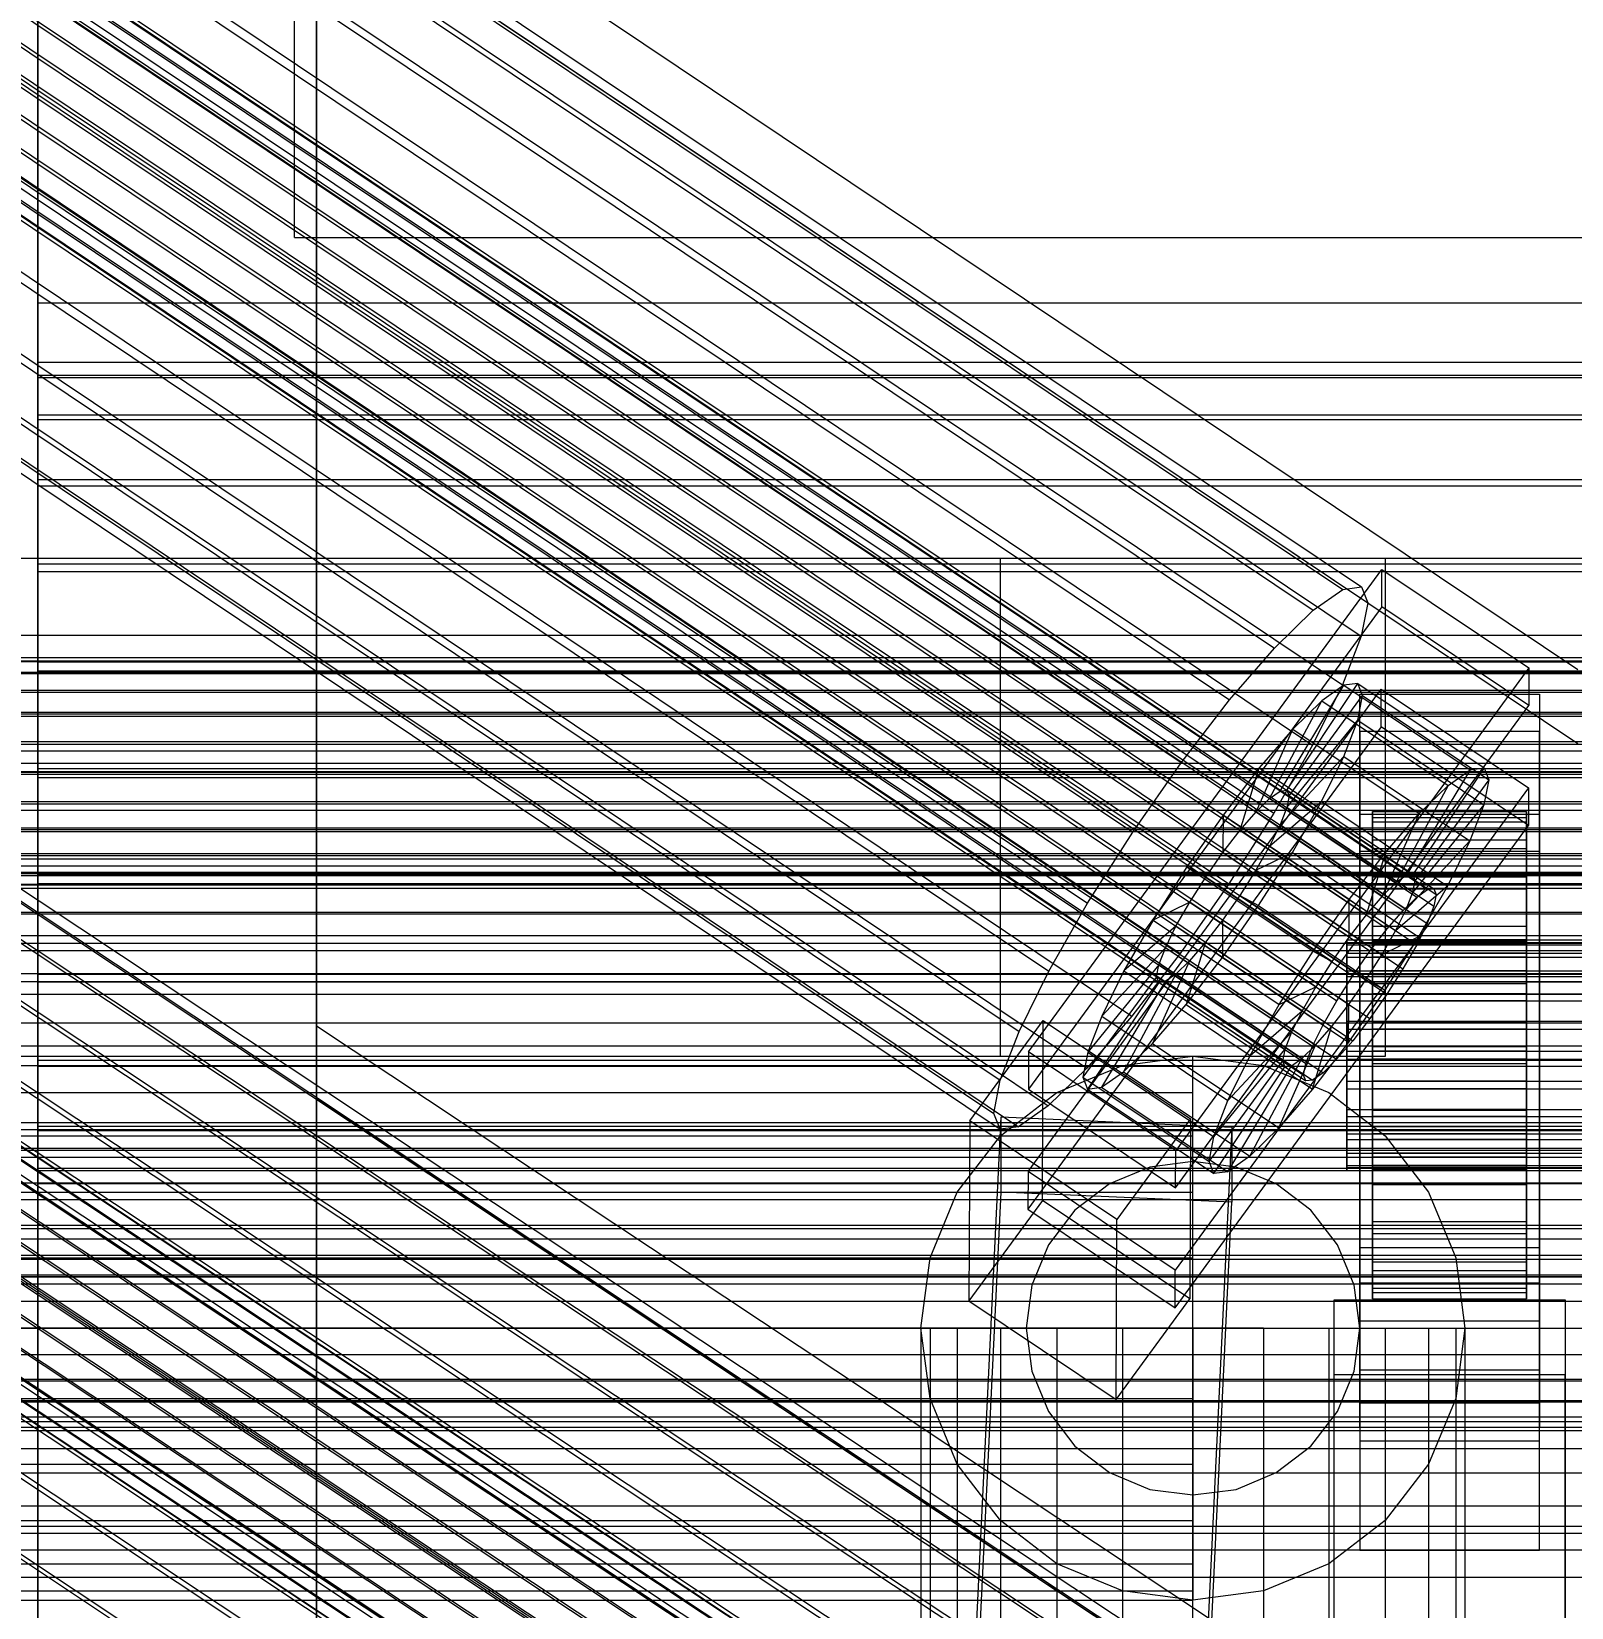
# Model space of a CAD drawing. Header units: millimetres. Extents: x -191664 to 191490, y -197311 to 10263.
# Drawn here: x -250.5 to -130.5, y -29471.8 to -29348.9 of the extents above; entities that cross this region are included whole.
import ezdxf

# ---------------------------------------------------------------- set-up
doc = ezdxf.new("R2010")
doc.units = ezdxf.units.MM
for name, color, linetype, lineweight in [('COTAS_USUARIO', 1, 'Continuous', 0), ('frontal_C01', 7, 'Continuous', 0), ('frontal_C02', 7, 'Continuous', 0), ('frontal_C03', 7, 'Continuous', 0), ('frontal_mezcladora', 7, 'Continuous', 0), ('frontal_secador', 7, 'Continuous', 0)]:
    doc.layers.add(name, color=color, linetype=linetype, lineweight=lineweight)
doc.dimstyles.new('PLANTA_100', dxfattribs={"dimtxt": 250, "dimasz": 150, "dimexe": 150, "dimexo": 80, "dimgap": 100, "dimtad": 1, "dimtih": 1, "dimtoh": 1, "dimdec": 1, "dimdsep": 46, "dimcen": 0.09, "dimclrd": 1, "dimclre": 1, "dimclrt": 1, "dimadec": 0, "dimazin": 0, "dimtfac": 1, "dimtdec": 4, "dimtofl": 0, "dimtmove": 0, "dimatfit": 3, "dimfxl": 1, "dimtolj": 1, "dimtzin": 0, "dimarcsym": 0})

# ---------------------------------------------------------------- blocks, each defined once
blk = doc.blocks.new('*D106')
at = {"layer": 'COTAS_USUARIO', "color": 1, "lineweight": -2, "transparency": 16777216}
for p, q in [((-1180, -29182.75), (-1180, -29032.75)), ((-60, -29332.75), (-1330, -29332.75)), ((-60, -29700), (-1330, -29700)), ((-1180, -29850), (-1180, -30000))]:
    blk.add_line(p, q, dxfattribs=at)
at = {"layer": 'COTAS_USUARIO', "color": 1, "transparency": 16777216}
for points in [[(-1205, -29182.75), (-1155, -29182.75), (-1180, -29332.75)], [(-1205, -29850), (-1155, -29850), (-1180, -29700)]]:
    blk.add_solid(points, dxfattribs=at)
at = {"layer": 'Defpoints', "color": 0, "transparency": 16777216}
for p in [(-1180, -29332.75), (20, -29332.75), (20, -29700)]:
    blk.add_point(p, dxfattribs=at)
blk = doc.blocks.new('*D109')
at = {"layer": 'COTAS_USUARIO', "color": 1, "lineweight": -2, "transparency": 16777216}
for p, q in [((-80, -28700), (-1350, -28700)), ((-1200, -31850), (-1200, -28850)), ((-80, -32000), (-1350, -32000))]:
    blk.add_line(p, q, dxfattribs=at)
at = {"layer": 'COTAS_USUARIO', "color": 1, "transparency": 16777216}
for points in [[(-1225, -28850), (-1175, -28850), (-1200, -28700)], [(-1225, -31850), (-1175, -31850), (-1200, -32000)]]:
    blk.add_solid(points, dxfattribs=at)
at = {"layer": 'Defpoints', "color": 0, "transparency": 16777216}
for p in [(-1200, -28700), (0, -28700), (0, -32000)]:
    blk.add_point(p, dxfattribs=at)
blk = doc.blocks.new('*D111')
at = {"layer": 'COTAS_USUARIO', "color": 1, "lineweight": -2, "transparency": 16777216}
for p, q in [((-80, -27700), (-1350, -27700)), ((-1200, -31850), (-1200, -27850)), ((-80, -32000), (-1350, -32000))]:
    blk.add_line(p, q, dxfattribs=at)
at = {"layer": 'COTAS_USUARIO', "color": 1, "transparency": 16777216}
for points in [[(-1225, -27850), (-1175, -27850), (-1200, -27700)], [(-1225, -31850), (-1175, -31850), (-1200, -32000)]]:
    blk.add_solid(points, dxfattribs=at)
at = {"layer": 'Defpoints', "color": 0, "transparency": 16777216}
for p in [(-1200, -27700), (0, -27700), (0, -32000)]:
    blk.add_point(p, dxfattribs=at)
blk = doc.blocks.new('*D121')
at = {"layer": 'COTAS_USUARIO', "color": 1, "lineweight": -2, "transparency": 16777216}
for p, q in [((-80, -29000), (-1350, -29000)), ((-1200, -31850), (-1200, -29150)), ((-80, -32000), (-1350, -32000))]:
    blk.add_line(p, q, dxfattribs=at)
at = {"layer": 'COTAS_USUARIO', "color": 1, "transparency": 16777216}
for points in [[(-1225, -29150), (-1175, -29150), (-1200, -29000)], [(-1225, -31850), (-1175, -31850), (-1200, -32000)]]:
    blk.add_solid(points, dxfattribs=at)
at = {"layer": 'Defpoints', "color": 0, "transparency": 16777216}
for p in [(-1200, -29000), (0, -29000), (0, -32000)]:
    blk.add_point(p, dxfattribs=at)

msp = doc.modelspace()

# ---------------------------------------------------------------- linework, layer by layer
at = {"layer": 'frontal_C01', "color": 251, "true_color": 0x586d65}
for p, q in [((-250, -28680.37), (-250, -31735.76)), ((-250, -31740.5), (-250, -28685.1))]:
    msp.add_line(p, q, dxfattribs=at)
at = {"layer": 'frontal_C01', "color": 139, "true_color": 0x345e4e}
for p, q in [((-228.3, -29114.26), (-228.3, -29426.45)), ((-228.3, -29432.13), (-228.3, -29119.95)), ((-130, -29491.69), (-228.3, -29426.45)), ((-228.3, -29426.45), (-228.3, -29738.63)), ((-228.3, -29426.45), (-228.3, -29432.13)), ((-228.3, -29744.32), (-228.3, -29432.13)), ((-228.3, -29432.13), (-130, -29497.38))]:
    msp.add_line(p, q, dxfattribs=at)
at = {"layer": 'frontal_C01', "color": 252, "true_color": 0x83939a}
for p, q in [((-332.63, -29362.76), (-148.32, -29485.09)), ((-331.18, -29362.76), (-146.87, -29485.09)), ((-334.94, -29364.21), (-150.63, -29486.54)), ((-330.69, -29364.19), (-146.38, -29486.52)), ((-337.95, -29367), (-153.64, -29489.33)), ((-331.2, -29366.97), (-146.89, -29489.3)), ((-341.46, -29370.94), (-157.15, -29493.27)), ((-332.66, -29370.9), (-148.35, -29493.23)), ((-160.92, -29498.09), (-345.23, -29375.76)), ((-334.98, -29375.71), (-150.67, -29498.04)), ((-349, -29381.14), (-164.69, -29503.47)), ((-338, -29381.09), (-153.69, -29503.42)), ((-352.52, -29386.71), (-168.21, -29509.04)), ((-341.52, -29386.65), (-157.21, -29508.98)), ((-355.54, -29392.08), (-171.23, -29514.41)), ((-345.29, -29392.03), (-160.98, -29514.36)), ((-349.06, -29396.85), (-164.75, -29519.18)), ((-357.86, -29396.89), (-173.55, -29519.23)), ((-352.57, -29400.79), (-168.26, -29523.12))]:
    msp.add_line(p, q, dxfattribs=at)
at = {"layer": 'frontal_C01', "color": 9, "true_color": 0xbac6cb}
for p, q in [((-356.35, -29367.13), (-142.55, -29509.04)), ((-355.53, -29366.62), (-141.73, -29508.53)), ((-355.02, -29366.62), (-141.22, -29508.52)), ((-354.84, -29367.13), (-141.04, -29509.03)), ((-357.42, -29368.12), (-143.62, -29510.03)), ((-355.02, -29368.11), (-141.22, -29510.01)), ((-358.66, -29369.52), (-144.86, -29511.42)), ((-355.54, -29369.5), (-141.74, -29511.41)), ((-146.2, -29513.13), (-360, -29371.23)), ((-356.36, -29371.21), (-142.56, -29513.11)), ((-361.33, -29373.13), (-147.53, -29515.04)), ((-357.43, -29373.11), (-143.64, -29515.02)), ((-362.58, -29375.1), (-148.78, -29517.01)), ((-358.68, -29375.08), (-144.88, -29516.99)), ((-363.65, -29377.01), (-149.85, -29518.91)), ((-360.02, -29376.99), (-146.22, -29518.89)), ((-364.47, -29378.71), (-150.67, -29520.62)), ((-361.35, -29378.7), (-147.55, -29520.6)), ((-364.99, -29380.11), (-151.19, -29522.01)), ((-362.6, -29380.1), (-148.8, -29522)), ((-365.17, -29381.09), (-151.37, -29523)), ((-364.99, -29381.6), (-151.2, -29523.5)), ((-364.48, -29381.6), (-150.68, -29523.5)), ((-363.66, -29381.08), (-149.86, -29522.99))]:
    msp.add_line(p, q, dxfattribs=at)
at = {"layer": 'frontal_C01', "color": 139, "true_color": 0x354b57}
for p, q in [((-450, -29413.43), (450, -29413.43)), ((450, -29426.23), (-450, -29426.23)), ((450, -29446.58), (-450, -29446.58)), ((-450, -29459.39), (450, -29459.39))]:
    msp.add_line(p, q, dxfattribs=at)
at = {"layer": 'frontal_C02', "color": 251, "true_color": 0x586d65}
for p, q in [((-250, -28976.99), (-250, -31767.54)), ((-250, -31772.31), (-250, -28981.77))]:
    msp.add_line(p, q, dxfattribs=at)
at = {"layer": 'frontal_C02', "color": 252, "true_color": 0x83939a}
for p, q in [((-332.63, -29268.94), (-148.32, -29392.42)), ((-331.18, -29268.74), (-146.87, -29392.23)), ((-330.69, -29269.99), (-146.38, -29393.47)), ((-334.94, -29270.56), (-150.63, -29394.05)), ((-331.2, -29272.59), (-146.89, -29396.07)), ((-337.95, -29273.5), (-153.64, -29396.99)), ((-332.66, -29276.36), (-148.35, -29399.85)), ((-341.46, -29277.56), (-157.15, -29401.04)), ((-334.98, -29281.06), (-150.67, -29404.55)), ((-160.92, -29405.94), (-345.23, -29282.46)), ((-338, -29286.36), (-153.69, -29409.85)), ((-349, -29287.86), (-164.69, -29411.34)), ((-341.52, -29291.9), (-157.21, -29415.38)), ((-352.52, -29293.4), (-168.21, -29416.88)), ((-345.29, -29297.3), (-160.98, -29420.79)), ((-355.54, -29298.7), (-171.23, -29422.18)), ((-349.06, -29302.2), (-164.75, -29425.68)), ((-357.86, -29303.4), (-173.55, -29426.88)), ((-359.33, -29307.17), (-175.02, -29430.66)), ((-352.57, -29306.25), (-168.26, -29429.74)), ((-355.58, -29309.19), (-171.28, -29432.68)), ((-359.83, -29309.77), (-175.52, -29433.26)), ((-357.89, -29310.82), (-173.58, -29434.3)), ((-359.34, -29311.02), (-175.03, -29434.5)), ((-150.63, -29394.05), (-148.32, -29392.42)), ((-148.32, -29392.42), (-146.87, -29392.23)), ((-146.87, -29392.23), (-146.38, -29393.47)), ((-153.64, -29396.99), (-150.63, -29394.05)), ((-146.38, -29393.47), (-146.89, -29396.07)), ((-146.89, -29396.07), (-148.35, -29399.85)), ((-157.15, -29401.04), (-153.64, -29396.99)), ((-148.35, -29399.85), (-150.67, -29404.55)), ((-160.92, -29405.94), (-157.15, -29401.04)), ((-150.67, -29404.55), (-153.69, -29409.85)), ((-164.69, -29411.34), (-160.92, -29405.94)), ((-153.69, -29409.85), (-157.21, -29415.38)), ((-168.21, -29416.88), (-164.69, -29411.34)), ((-157.21, -29415.38), (-160.98, -29420.79)), ((-171.23, -29422.18), (-168.21, -29416.88)), ((-160.98, -29420.79), (-164.75, -29425.68)), ((-173.55, -29426.88), (-171.23, -29422.18)), ((-164.75, -29425.68), (-168.26, -29429.74)), ((-175.02, -29430.66), (-173.55, -29426.88)), ((-168.26, -29429.74), (-171.28, -29432.68)), ((-175.52, -29433.26), (-175.02, -29430.66)), ((-175.03, -29434.5), (-175.52, -29433.26)), ((-171.28, -29432.68), (-173.58, -29434.3)), ((-173.58, -29434.3), (-175.03, -29434.5))]:
    msp.add_line(p, q, dxfattribs=at)
at = {"layer": 'frontal_C02', "color": 9, "true_color": 0xbac6cb}
for p, q in [((-355.53, -29272.58), (-141.73, -29415.82)), ((-355.02, -29272.51), (-141.22, -29415.75)), ((-356.35, -29273.16), (-142.55, -29416.4)), ((-355.02, -29273.87), (-141.22, -29417.11)), ((-354.84, -29272.95), (-141.04, -29416.19)), ((-357.42, -29274.2), (-143.62, -29417.44)), ((-355.54, -29275.21), (-141.74, -29418.45)), ((-358.66, -29275.64), (-144.86, -29418.88)), ((-146.2, -29420.61), (-360, -29277.37)), ((-356.36, -29276.88), (-142.56, -29420.12)), ((-357.43, -29278.75), (-143.64, -29422)), ((-361.33, -29279.28), (-147.53, -29422.53)), ((-362.58, -29281.25), (-148.78, -29424.49)), ((-358.68, -29280.72), (-144.88, -29423.96)), ((-363.65, -29283.12), (-149.85, -29426.37)), ((-360.02, -29282.63), (-146.22, -29425.87)), ((-364.47, -29284.79), (-150.67, -29428.03)), ((-361.35, -29284.37), (-147.55, -29427.61)), ((-364.99, -29286.13), (-151.19, -29429.37)), ((-362.6, -29285.8), (-148.8, -29429.04)), ((-365.17, -29287.05), (-151.37, -29430.29)), ((-364.99, -29287.49), (-151.2, -29430.73)), ((-364.48, -29287.42), (-150.68, -29430.66)), ((-363.66, -29286.84), (-149.86, -29430.09)), ((-143.62, -29417.44), (-142.55, -29416.4)), ((-142.55, -29416.4), (-141.73, -29415.82)), ((-141.73, -29415.82), (-141.22, -29415.75)), ((-141.22, -29415.75), (-141.04, -29416.19)), ((-141.04, -29416.19), (-141.22, -29417.11)), ((-144.86, -29418.88), (-143.62, -29417.44)), ((-141.22, -29417.11), (-141.74, -29418.45)), ((-146.2, -29420.61), (-144.86, -29418.88)), ((-141.74, -29418.45), (-142.56, -29420.12)), ((-148, -29420.12), (-148, -29419.73)), ((-148, -29419.73), (-148, -29419.95)), ((-148, -29419.73), (148, -29419.73)), ((-148, -29419.95), (-148, -29420.78)), ((-148, -29419.95), (148, -29419.95)), ((-148, -29421.09), (-148, -29420.12)), ((-148, -29420.12), (148, -29420.12)), ((-142.56, -29420.12), (-143.64, -29422)), ((-148, -29420.78), (-148, -29422.14)), ((-148, -29420.78), (148, -29420.78)), ((-148, -29422.58), (-148, -29421.09)), ((-148, -29421.09), (148, -29421.09)), ((-147.53, -29422.53), (-146.2, -29420.61)), ((-148.78, -29424.49), (-147.53, -29422.53)), ((-148, -29422.14), (-148, -29423.95)), ((-148, -29422.14), (148, -29422.14)), ((-148, -29424.5), (-148, -29422.58)), ((-148, -29422.58), (148, -29422.58)), ((-143.64, -29422), (-144.88, -29423.96)), ((-149.85, -29426.37), (-148.78, -29424.49)), ((-148, -29423.95), (-148, -29426.09)), ((-148, -29423.95), (148, -29423.95)), ((-148, -29426.7), (-148, -29424.5)), ((-148, -29424.5), (148, -29424.5)), ((-144.88, -29423.96), (-146.22, -29425.87)), ((-148, -29426.09), (-148, -29428.41)), ((148, -29426.09), (-148, -29426.09)), ((-146.22, -29425.87), (-147.55, -29427.61)), ((-150.67, -29428.03), (-149.85, -29426.37)), ((-148, -29429.04), (-148, -29426.7)), ((-148, -29426.7), (148, -29426.7)), ((-151.19, -29429.37), (-150.67, -29428.03)), ((-147.55, -29427.61), (-148.8, -29429.04)), ((-148, -29428.41), (-148, -29430.75)), ((-148, -29428.41), (148, -29428.41)), ((-151.37, -29430.29), (-151.19, -29429.37)), ((-148.8, -29429.04), (-149.86, -29430.09)), ((-148, -29431.35), (-148, -29429.04)), ((-148, -29429.04), (148, -29429.04)), ((-151.2, -29430.73), (-151.37, -29430.29)), ((-150.68, -29430.66), (-151.2, -29430.73)), ((-149.86, -29430.09), (-150.68, -29430.66)), ((-148, -29430.75), (-148, -29432.95)), ((-148, -29430.75), (148, -29430.75)), ((-148, -29433.49), (-148, -29431.35)), ((-148, -29431.35), (148, -29431.35)), ((-148, -29432.95), (-148, -29434.86)), ((-148, -29432.95), (148, -29432.95)), ((-148, -29435.3), (-148, -29433.49)), ((-148, -29433.49), (148, -29433.49)), ((-148, -29434.86), (-148, -29436.36)), ((-148, -29434.86), (148, -29434.86)), ((-148, -29436.67), (-148, -29435.3)), ((-148, -29435.3), (148, -29435.3)), ((-148, -29436.36), (-148, -29437.33)), ((-148, -29436.36), (148, -29436.36)), ((-148, -29437.49), (-148, -29436.67)), ((-148, -29436.67), (148, -29436.67)), ((-148, -29437.33), (-148, -29437.72)), ((-148, -29437.33), (148, -29437.33)), ((-148, -29437.72), (-148, -29437.49)), ((-148, -29437.49), (148, -29437.49)), ((-148, -29437.72), (148, -29437.72))]:
    msp.add_line(p, q, dxfattribs=at)
at = {"layer": 'frontal_C02', "color": 139, "true_color": 0x345e4e}
for p, q in [((-130, -29398.69), (-228.3, -29332.83)), ((-228.3, -29332.83), (-228.3, -29617.65)), ((-228.3, -29623.39), (-228.3, -29338.57)), ((-228.3, -29338.57), (-130, -29404.43))]:
    msp.add_line(p, q, dxfattribs=at)
at = {"layer": 'frontal_C02', "color": 139, "true_color": 0x354b57}
for p, q in [((-172.81, -29428.45), (-145.28, -29390.86)), ((-145.29, -29393.78), (-145.28, -29390.86)), ((-145.28, -29390.86), (-133.81, -29398.54)), ((-145.29, -29393.78), (-172.82, -29431.37)), ((-133.82, -29401.46), (-145.29, -29393.78)), ((-133.81, -29398.54), (-161.34, -29436.14)), ((-133.81, -29398.54), (-133.82, -29401.46)), ((-172.85, -29437.8), (-145.32, -29400.21)), ((-145.33, -29403.13), (-145.32, -29400.21)), ((-145.32, -29400.21), (-133.85, -29407.89)), ((-161.35, -29439.06), (-133.82, -29401.46)), ((-147, -29403.51), (-147, -29400.59)), ((-147, -29400.59), (-133, -29400.59)), ((-147, -29446.49), (-147, -29400.59)), ((-133, -29400.59), (-133, -29403.51)), ((-133, -29400.59), (-133, -29446.49)), ((-145.33, -29403.13), (-172.86, -29440.73)), ((-133, -29403.51), (-147, -29403.51)), ((-147, -29403.51), (-147, -29449.42)), ((-133.86, -29410.82), (-145.33, -29403.13)), ((-133, -29449.42), (-133, -29403.51)), ((-133.85, -29407.89), (-161.38, -29445.49)), ((-133.85, -29407.89), (-133.86, -29410.82)), ((-147, -29412.86), (-147, -29409.94)), ((-147, -29409.94), (-133, -29409.94)), ((-147, -29455.85), (-147, -29409.94)), ((-133, -29409.94), (-133, -29412.86)), ((-133, -29409.94), (-133, -29455.85)), ((-161.39, -29448.41), (-133.86, -29410.82)), ((-133, -29412.86), (-147, -29412.86)), ((-147, -29412.86), (-147, -29458.77)), ((-133, -29458.77), (-133, -29412.86)), ((-177.39, -29433.84), (-171.66, -29426.01)), ((-171.72, -29440.04), (-171.66, -29426.01)), ((-171.66, -29426.01), (-160.19, -29433.69)), ((-172.81, -29428.45), (-172.82, -29431.37)), ((-161.34, -29436.14), (-172.81, -29428.45)), ((-172.82, -29431.37), (-161.35, -29439.06)), ((-177.81, -29492.92), (-174.94, -29433.54)), ((-174.94, -29439.39), (-174.94, -29433.54)), ((-174.94, -29433.54), (-156.96, -29434.34)), ((-160.19, -29433.69), (-165.93, -29441.52)), ((-160.19, -29433.69), (-160.25, -29447.72)), ((-177.39, -29433.84), (-177.45, -29447.87)), ((-165.93, -29441.52), (-177.39, -29433.84)), ((-156.96, -29434.34), (-159.83, -29493.72)), ((-156.96, -29434.34), (-156.96, -29440.18)), ((-161.35, -29439.06), (-161.34, -29436.14)), ((-172.85, -29437.8), (-172.86, -29440.73)), ((-161.38, -29445.49), (-172.85, -29437.8)), ((-177.81, -29498.77), (-174.94, -29439.39)), ((-156.96, -29440.18), (-174.94, -29439.39)), ((-171.72, -29440.04), (-177.45, -29447.87)), ((-172.86, -29440.73), (-161.39, -29448.41)), ((-160.25, -29447.72), (-171.72, -29440.04)), ((-159.83, -29499.56), (-156.96, -29440.18)), ((-165.98, -29455.55), (-165.93, -29441.52)), ((-147, -29457.73), (-147, -29443.7)), ((-147, -29443.7), (-133, -29443.7)), ((-147, -29453.27), (-147, -29443.7)), ((-133, -29443.7), (-133, -29457.73)), ((-133, -29443.7), (-133, -29453.27)), ((-161.39, -29448.41), (-161.38, -29445.49)), ((-133, -29446.49), (-147, -29446.49)), ((-147, -29446.49), (-147, -29449.42)), ((-133, -29449.42), (-133, -29446.49)), ((-177.45, -29447.87), (-165.98, -29455.55)), ((-165.98, -29455.55), (-160.25, -29447.72)), ((-149, -29453.64), (-149, -29447.8)), ((-149, -29447.8), (-131, -29447.8)), ((-149, -29493.32), (-149, -29447.8)), ((-131, -29447.8), (-131, -29453.64)), ((-131, -29447.8), (-131, -29493.32)), ((-147, -29449.42), (-133, -29449.42)), ((-133, -29453.27), (-147, -29453.27)), ((-147, -29453.27), (-147, -29467.3)), ((-133, -29467.3), (-133, -29453.27)), ((-131, -29453.64), (-149, -29453.64)), ((-149, -29499.16), (-149, -29453.64)), ((-131, -29499.16), (-131, -29453.64)), ((-133, -29455.85), (-147, -29455.85)), ((-147, -29455.85), (-147, -29458.77)), ((-133, -29458.77), (-133, -29455.85)), ((-133, -29457.73), (-147, -29457.73)), ((-147, -29457.73), (-147, -29467.3)), ((-133, -29467.3), (-133, -29457.73)), ((-147, -29458.77), (-133, -29458.77)), ((-147, -29467.3), (-133, -29467.3))]:
    msp.add_line(p, q, dxfattribs=at)
at = {"layer": 'frontal_C02', "color": 155, "true_color": 0x617580}
for p, q in [((-153.2, -29408.14), (-148.23, -29399.89)), ((-152.69, -29408.07), (-147.14, -29399.75)), ((-148.23, -29399.89), (-149.95, -29401.11)), ((-147.14, -29399.75), (-148.23, -29399.89)), ((-148.23, -29399.89), (-138.4, -29406.48)), ((-147.14, -29399.75), (-137.31, -29406.33)), ((-146.78, -29400.68), (-147.14, -29399.75)), ((-154.02, -29408.71), (-149.95, -29401.11)), ((-152.51, -29408.51), (-146.78, -29400.68)), ((-149.95, -29401.11), (-152.21, -29403.31)), ((-149.95, -29401.11), (-140.12, -29407.7)), ((-147.15, -29402.62), (-146.78, -29400.68)), ((-146.78, -29400.68), (-136.95, -29407.26)), ((-152.69, -29409.43), (-147.15, -29402.62)), ((-148.25, -29405.45), (-147.15, -29402.62)), ((-147.15, -29402.62), (-137.32, -29409.21)), ((-155.08, -29409.76), (-152.21, -29403.31)), ((-152.21, -29403.31), (-154.83, -29406.34)), ((-152.21, -29403.31), (-142.38, -29409.89)), ((-153.21, -29410.77), (-148.25, -29405.45)), ((-149.99, -29408.96), (-148.25, -29405.45)), ((-148.25, -29405.45), (-138.42, -29412.03)), ((-154.83, -29406.34), (-157.65, -29410.01)), ((-156.33, -29411.19), (-154.83, -29406.34)), ((-154.83, -29406.34), (-145, -29412.93)), ((-138.4, -29406.48), (-143.37, -29414.72)), ((-137.31, -29406.33), (-142.86, -29414.65)), ((-140.12, -29407.7), (-138.4, -29406.48)), ((-138.4, -29406.48), (-137.31, -29406.33)), ((-137.31, -29406.33), (-136.95, -29407.26)), ((-140.12, -29407.7), (-144.19, -29415.3)), ((-136.95, -29407.26), (-142.68, -29415.1)), ((-142.38, -29409.89), (-140.12, -29407.7)), ((-136.95, -29407.26), (-137.32, -29409.21)), ((-155.08, -29409.76), (-154.02, -29408.71)), ((-154.03, -29412.43), (-149.99, -29408.96)), ((-154.02, -29408.71), (-153.2, -29408.14)), ((-144.19, -29415.3), (-154.02, -29408.71)), ((-153.2, -29408.14), (-152.69, -29408.07)), ((-143.37, -29414.72), (-153.2, -29408.14)), ((-142.86, -29414.65), (-152.69, -29408.07)), ((-152.69, -29408.07), (-152.51, -29408.51)), ((-152.51, -29408.51), (-152.69, -29409.43)), ((-142.68, -29415.1), (-152.51, -29408.51)), ((-152.25, -29412.93), (-149.99, -29408.96)), ((-149.99, -29408.96), (-140.16, -29415.55)), ((-157.65, -29410.01), (-160.47, -29414.05)), ((-157.65, -29410.01), (-157.66, -29412.93)), ((-147.82, -29416.59), (-157.65, -29410.01)), ((-156.33, -29411.19), (-155.08, -29409.76)), ((-145.26, -29416.34), (-155.08, -29409.76)), ((-152.69, -29409.43), (-153.21, -29410.77)), ((-142.86, -29416.02), (-152.69, -29409.43)), ((-146, -29419.73), (-146, -29409.73)), ((-146, -29409.73), (-146, -29410.21)), ((-146, -29409.73), (-134, -29409.73)), ((-146, -29410.55), (-146, -29409.73)), ((-146, -29419.95), (-146, -29410.21)), ((-146, -29410.21), (-146, -29411.95)), ((-146, -29410.21), (-134, -29410.21)), ((-142.38, -29409.89), (-145.26, -29416.34)), ((-145, -29412.93), (-142.38, -29409.89)), ((-137.32, -29409.21), (-142.86, -29416.02)), ((-137.32, -29409.21), (-138.42, -29412.03)), ((-134, -29410.21), (-134, -29409.73)), ((-134, -29409.73), (-134, -29419.73)), ((-134, -29409.73), (-134, -29410.55)), ((-134, -29411.95), (-134, -29410.21)), ((-134, -29410.21), (-134, -29419.95)), ((-157.66, -29412.93), (-156.33, -29411.19)), ((-146.5, -29417.78), (-156.33, -29411.19)), ((-153.21, -29410.77), (-154.03, -29412.43)), ((-143.38, -29417.36), (-153.21, -29410.77)), ((-146, -29420.12), (-146, -29410.55)), ((-146, -29410.55), (-134, -29410.55)), ((-146, -29412.61), (-146, -29410.55)), ((-134, -29410.55), (-134, -29420.12)), ((-134, -29410.55), (-134, -29412.61)), ((-154.03, -29412.43), (-155.1, -29414.31)), ((-144.2, -29419.02), (-154.03, -29412.43)), ((-146, -29420.78), (-146, -29411.95)), ((-146, -29411.95), (-146, -29414.83)), ((-146, -29411.95), (-134, -29411.95)), ((-146, -29421.09), (-146, -29412.61)), ((-146, -29412.61), (-134, -29412.61)), ((-146, -29415.76), (-146, -29412.61)), ((-138.42, -29412.03), (-143.38, -29417.36)), ((-138.42, -29412.03), (-140.16, -29415.55)), ((-134, -29414.83), (-134, -29411.95)), ((-134, -29411.95), (-134, -29420.78)), ((-134, -29412.61), (-134, -29421.09)), ((-134, -29412.61), (-134, -29415.76)), ((-160.47, -29414.05), (-163.1, -29418.19)), ((-159, -29414.84), (-160.47, -29414.05)), ((-160.47, -29414.05), (-150.64, -29420.63)), ((-159, -29414.84), (-157.66, -29412.93)), ((-157.66, -29412.93), (-147.83, -29419.51)), ((-155.1, -29414.31), (-152.25, -29412.93)), ((-154.88, -29417.07), (-152.25, -29412.93)), ((-152.25, -29412.93), (-142.42, -29419.51)), ((-147.82, -29416.59), (-145, -29412.93)), ((-145, -29412.93), (-146.5, -29417.78)), ((-160.25, -29416.8), (-159, -29414.84)), ((-149.17, -29421.43), (-159, -29414.84)), ((-155.1, -29414.31), (-156.35, -29416.27)), ((-145.27, -29420.9), (-155.1, -29414.31)), ((-146, -29422.14), (-146, -29414.83)), ((-146, -29414.83), (-146, -29418.66)), ((-146, -29414.83), (-134, -29414.83)), ((-143.37, -29414.72), (-144.19, -29415.3)), ((-142.86, -29414.65), (-143.37, -29414.72)), ((-142.68, -29415.1), (-142.86, -29414.65)), ((-142.86, -29416.02), (-142.68, -29415.1)), ((-134, -29418.66), (-134, -29414.83)), ((-134, -29414.83), (-134, -29422.14)), ((-156.35, -29416.27), (-157.69, -29418.19)), ((-156.35, -29416.27), (-154.88, -29417.07)), ((-146.52, -29422.86), (-156.35, -29416.27)), ((-145.26, -29416.34), (-146.5, -29417.78)), ((-146, -29422.58), (-146, -29415.76)), ((-146, -29415.76), (-134, -29415.76)), ((-146, -29419.8), (-146, -29415.76)), ((-144.19, -29415.3), (-145.26, -29416.34)), ((-140.16, -29415.55), (-144.2, -29419.02)), ((-143.38, -29417.36), (-142.86, -29416.02)), ((-140.16, -29415.55), (-142.42, -29419.51)), ((-134, -29415.76), (-134, -29422.58)), ((-134, -29415.76), (-134, -29419.8)), ((-160.25, -29416.8), (-163.1, -29418.19)), ((-161.32, -29418.68), (-160.25, -29416.8)), ((-150.42, -29423.39), (-160.25, -29416.8)), ((-157.7, -29421.11), (-154.88, -29417.07)), ((-154.88, -29417.07), (-145.05, -29423.66)), ((-150.64, -29420.63), (-147.82, -29416.59)), ((-147.83, -29419.51), (-147.82, -29416.59)), ((-144.2, -29419.02), (-143.38, -29417.36)), ((-163.1, -29418.19), (-165.37, -29422.15)), ((-161.32, -29418.68), (-165.37, -29422.15)), ((-163.1, -29418.19), (-153.27, -29424.78)), ((-162.14, -29420.35), (-161.32, -29418.68)), ((-151.49, -29425.27), (-161.32, -29418.68)), ((-157.69, -29418.19), (-159.02, -29419.92)), ((-157.69, -29418.19), (-157.7, -29421.11)), ((-147.86, -29424.77), (-157.69, -29418.19)), ((-146.5, -29417.78), (-147.83, -29419.51)), ((-146, -29423.95), (-146, -29418.66)), ((-146, -29418.66), (-146, -29423.17)), ((-146, -29418.66), (-134, -29418.66)), ((-134, -29423.17), (-134, -29418.66)), ((-134, -29418.66), (-134, -29423.95)), ((-159.02, -29419.92), (-160.52, -29424.77)), ((-159.02, -29419.92), (-160.27, -29421.36)), ((-149.19, -29426.51), (-159.02, -29419.92)), ((-147.83, -29419.51), (-149.17, -29421.43)), ((-146, -29419.95), (-146, -29419.73)), ((-134, -29419.73), (-146, -29419.73)), ((-146, -29419.73), (-146, -29420.12)), ((-146, -29424.5), (-146, -29419.8)), ((-146, -29419.8), (-134, -29419.8)), ((-146, -29424.45), (-146, -29419.8)), ((-146, -29420.78), (-146, -29419.95)), ((-134, -29419.95), (-146, -29419.95)), ((-134, -29420.12), (-146, -29420.12)), ((-146, -29420.12), (-146, -29421.09)), ((-145.27, -29420.9), (-144.2, -29419.02)), ((-142.42, -29419.51), (-145.27, -29420.9)), ((-142.42, -29419.51), (-145.05, -29423.66)), ((-134, -29419.73), (-134, -29419.95)), ((-134, -29420.12), (-134, -29419.73)), ((-134, -29419.8), (-134, -29424.5)), ((-134, -29419.8), (-134, -29424.45)), ((-134, -29419.95), (-134, -29420.78)), ((-134, -29421.09), (-134, -29420.12)), ((-162.14, -29420.35), (-167.1, -29425.67)), ((-160.27, -29421.36), (-163.14, -29427.81)), ((-162.66, -29421.69), (-162.14, -29420.35)), ((-152.31, -29426.93), (-162.14, -29420.35)), ((-160.27, -29421.36), (-161.33, -29422.4)), ((-160.52, -29424.77), (-157.7, -29421.11)), ((-150.44, -29427.95), (-160.27, -29421.36)), ((-157.7, -29421.11), (-147.87, -29427.7)), ((-153.27, -29424.78), (-150.64, -29420.63)), ((-150.64, -29420.63), (-149.17, -29421.43)), ((-146.52, -29422.86), (-145.27, -29420.9)), ((-146, -29422.14), (-146, -29420.78)), ((-134, -29420.78), (-146, -29420.78)), ((-134, -29421.09), (-146, -29421.09)), ((-146, -29421.09), (-146, -29422.58)), ((-134, -29420.78), (-134, -29422.14)), ((-134, -29422.58), (-134, -29421.09)), ((-162.84, -29422.61), (-168.57, -29430.44)), ((-162.66, -29421.69), (-168.2, -29428.49)), ((-165.37, -29422.15), (-167.1, -29425.67)), ((-161.33, -29422.4), (-165.4, -29430.01)), ((-165.37, -29422.15), (-155.54, -29428.74)), ((-162.84, -29422.61), (-162.66, -29421.69)), ((-162.66, -29423.05), (-162.84, -29422.61)), ((-153.01, -29429.19), (-162.84, -29422.61)), ((-152.83, -29428.27), (-162.66, -29421.69)), ((-161.33, -29422.4), (-162.15, -29422.98)), ((-151.5, -29428.99), (-161.33, -29422.4)), ((-149.17, -29421.43), (-150.42, -29423.39)), ((-146, -29423.95), (-146, -29422.14)), ((-134, -29422.14), (-146, -29422.14)), ((-134, -29422.58), (-146, -29422.58)), ((-146, -29422.58), (-146, -29424.5)), ((-134, -29422.14), (-134, -29423.95)), ((-134, -29424.5), (-134, -29422.58)), ((-162.66, -29423.05), (-168.21, -29431.37)), ((-162.15, -29422.98), (-167.12, -29431.22)), ((-162.15, -29422.98), (-162.66, -29423.05)), ((-152.83, -29429.63), (-162.66, -29423.05)), ((-152.32, -29429.56), (-162.15, -29422.98)), ((-153.27, -29424.78), (-150.42, -29423.39)), ((-150.42, -29423.39), (-151.49, -29425.27)), ((-145.05, -29423.66), (-147.87, -29427.7)), ((-147.86, -29424.77), (-146.52, -29422.86)), ((-145.05, -29423.66), (-146.52, -29422.86)), ((-146, -29423.17), (-146, -29426.09)), ((-134, -29423.17), (-146, -29423.17)), ((-146, -29423.17), (-146, -29428.06)), ((-134, -29426.09), (-134, -29423.17)), ((-134, -29428.06), (-134, -29423.17)), ((-163.14, -29427.81), (-160.52, -29424.77)), ((-160.52, -29424.77), (-150.69, -29431.36)), ((-155.54, -29428.74), (-153.27, -29424.78)), ((-149.19, -29426.51), (-147.86, -29424.77)), ((-147.87, -29427.7), (-147.86, -29424.77)), ((-146, -29426.09), (-146, -29423.95)), ((-134, -29423.95), (-146, -29423.95)), ((-146, -29426.7), (-146, -29424.45)), ((-146, -29424.45), (-134, -29424.45)), ((-146, -29429.38), (-146, -29424.45)), ((-134, -29424.5), (-146, -29424.5)), ((-146, -29424.5), (-146, -29426.7)), ((-134, -29423.95), (-134, -29426.09)), ((-134, -29424.45), (-134, -29426.7)), ((-134, -29424.45), (-134, -29429.38)), ((-134, -29426.7), (-134, -29424.5)), ((-167.1, -29425.67), (-168.2, -29428.49)), ((-167.1, -29425.67), (-157.27, -29432.25)), ((-155.54, -29428.74), (-151.49, -29425.27)), ((-151.49, -29425.27), (-152.31, -29426.93)), ((-146, -29426.09), (-134, -29426.09)), ((-146, -29428.41), (-146, -29426.09)), ((-134, -29426.09), (-134, -29428.41)), ((-157.27, -29432.25), (-152.31, -29426.93)), ((-152.31, -29426.93), (-152.83, -29428.27)), ((-150.69, -29431.36), (-149.19, -29426.51)), ((-150.44, -29427.95), (-149.19, -29426.51)), ((-134, -29426.7), (-146, -29426.7)), ((-146, -29426.7), (-146, -29429.04)), ((-134, -29429.04), (-134, -29426.7)), ((-168.2, -29428.49), (-168.57, -29430.44)), ((-168.2, -29428.49), (-158.37, -29435.08)), ((-165.4, -29430.01), (-163.14, -29427.81)), ((-163.14, -29427.81), (-153.31, -29434.39)), ((-158.37, -29435.08), (-152.83, -29428.27)), ((-157.27, -29432.25), (-155.54, -29428.74)), ((-153.31, -29434.39), (-150.44, -29427.95)), ((-152.83, -29428.27), (-153.01, -29429.19)), ((-151.5, -29428.99), (-150.44, -29427.95)), ((-147.87, -29427.7), (-150.69, -29431.36)), ((-146, -29428.41), (-146, -29428.06)), ((-146, -29428.06), (-146, -29433)), ((-146, -29428.06), (-134, -29428.06)), ((-146, -29430.75), (-146, -29428.41)), ((-134, -29428.41), (-146, -29428.41)), ((-134, -29433), (-134, -29428.06)), ((-134, -29428.06), (-134, -29428.41)), ((-134, -29428.41), (-134, -29430.75)), ((-167.12, -29431.22), (-165.4, -29430.01)), ((-165.4, -29430.01), (-155.57, -29436.59)), ((-158.74, -29437.02), (-153.01, -29429.19)), ((-158.38, -29437.95), (-152.83, -29429.63)), ((-157.29, -29437.81), (-152.32, -29429.56)), ((-155.57, -29436.59), (-151.5, -29428.99)), ((-153.01, -29429.19), (-152.83, -29429.63)), ((-152.83, -29429.63), (-152.32, -29429.56)), ((-152.32, -29429.56), (-151.5, -29428.99)), ((-146, -29429.04), (-146, -29429.38)), ((-134, -29429.04), (-146, -29429.04)), ((-146, -29429.04), (-146, -29431.35)), ((-146, -29429.38), (-134, -29429.38)), ((-146, -29434.28), (-146, -29429.38)), ((-134, -29429.38), (-134, -29429.04)), ((-134, -29431.35), (-134, -29429.04)), ((-134, -29429.38), (-134, -29434.28)), ((-168.57, -29430.44), (-168.21, -29431.37)), ((-168.57, -29430.44), (-158.74, -29437.02)), ((-168.21, -29431.37), (-167.12, -29431.22)), ((-167.12, -29431.22), (-157.29, -29437.81)), ((-146, -29432.95), (-146, -29430.75)), ((-146, -29430.75), (-146, -29433)), ((-134, -29430.75), (-146, -29430.75)), ((-134, -29433), (-134, -29430.75)), ((-134, -29430.75), (-134, -29432.95)), ((-168.21, -29431.37), (-158.38, -29437.95)), ((-158.37, -29435.08), (-157.27, -29432.25)), ((-150.69, -29431.36), (-153.31, -29434.39)), ((-146, -29431.35), (-146, -29434.28)), ((-134, -29431.35), (-146, -29431.35)), ((-146, -29431.35), (-146, -29433.49)), ((-134, -29434.28), (-134, -29431.35)), ((-134, -29433.49), (-134, -29431.35)), ((-146, -29434.86), (-146, -29432.95)), ((-146, -29432.95), (-146, -29437.64)), ((-134, -29432.95), (-146, -29432.95)), ((-146, -29433), (-146, -29437.64)), ((-146, -29433), (-134, -29433)), ((-146, -29433.49), (-146, -29438.79)), ((-134, -29433.49), (-146, -29433.49)), ((-146, -29433.49), (-146, -29435.3)), ((-134, -29437.64), (-134, -29432.95)), ((-134, -29432.95), (-134, -29434.86)), ((-134, -29437.64), (-134, -29433)), ((-134, -29438.79), (-134, -29433.49)), ((-134, -29435.3), (-134, -29433.49)), ((-153.31, -29434.39), (-155.57, -29436.59)), ((-146, -29434.28), (-134, -29434.28)), ((-146, -29438.79), (-146, -29434.28)), ((-146, -29436.36), (-146, -29434.86)), ((-146, -29434.86), (-146, -29441.68)), ((-134, -29434.86), (-146, -29434.86)), ((-134, -29434.28), (-134, -29438.79)), ((-134, -29441.68), (-134, -29434.86)), ((-134, -29434.86), (-134, -29436.36)), ((-158.74, -29437.02), (-158.37, -29435.08)), ((-146, -29435.3), (-146, -29442.62)), ((-134, -29435.3), (-146, -29435.3)), ((-146, -29435.3), (-146, -29436.67)), ((-134, -29442.62), (-134, -29435.3)), ((-134, -29436.67), (-134, -29435.3)), ((-158.38, -29437.95), (-158.74, -29437.02)), ((-155.57, -29436.59), (-157.29, -29437.81)), ((-146, -29437.33), (-146, -29436.36)), ((-146, -29436.36), (-146, -29444.84)), ((-134, -29436.36), (-146, -29436.36)), ((-146, -29436.67), (-146, -29445.5)), ((-134, -29436.67), (-146, -29436.67)), ((-146, -29436.67), (-146, -29437.49)), ((-146, -29437.72), (-146, -29437.33)), ((-146, -29437.33), (-146, -29446.89)), ((-134, -29437.33), (-146, -29437.33)), ((-134, -29444.84), (-134, -29436.36)), ((-134, -29436.36), (-134, -29437.33)), ((-134, -29445.5), (-134, -29436.67)), ((-134, -29437.49), (-134, -29436.67)), ((-134, -29446.89), (-134, -29437.33)), ((-134, -29437.33), (-134, -29437.72)), ((-157.29, -29437.81), (-158.38, -29437.95)), ((-146, -29437.49), (-146, -29447.23)), ((-134, -29437.49), (-146, -29437.49)), ((-146, -29437.49), (-146, -29437.72)), ((-146, -29437.64), (-146, -29441.68)), ((-146, -29437.64), (-134, -29437.64)), ((-146, -29437.72), (-146, -29447.71)), ((-134, -29437.72), (-146, -29437.72)), ((-134, -29447.23), (-134, -29437.49)), ((-134, -29437.72), (-134, -29437.49)), ((-134, -29441.68), (-134, -29437.64)), ((-134, -29447.71), (-134, -29437.72)), ((-146, -29438.79), (-134, -29438.79)), ((-146, -29442.62), (-146, -29438.79)), ((-134, -29438.79), (-134, -29442.62)), ((-146, -29441.68), (-146, -29444.84)), ((-146, -29441.68), (-134, -29441.68)), ((-134, -29444.84), (-134, -29441.68)), ((-146, -29442.62), (-134, -29442.62)), ((-146, -29445.5), (-146, -29442.62)), ((-134, -29442.62), (-134, -29445.5)), ((-146, -29444.84), (-146, -29446.89)), ((-146, -29444.84), (-134, -29444.84)), ((-146, -29445.5), (-134, -29445.5)), ((-146, -29447.23), (-146, -29445.5)), ((-134, -29446.89), (-134, -29444.84)), ((-134, -29445.5), (-134, -29447.23)), ((-146, -29446.89), (-146, -29447.71)), ((-146, -29446.89), (-134, -29446.89)), ((-134, -29447.71), (-134, -29446.89)), ((-146, -29447.23), (-134, -29447.23)), ((-146, -29447.71), (-146, -29447.23)), ((-146, -29447.71), (-134, -29447.71)), ((-134, -29447.23), (-134, -29447.71))]:
    msp.add_line(p, q, dxfattribs=at)
at = {"layer": 'frontal_C03', "color": 251, "true_color": 0x586d65}
for p, q in [((-250, -28596.31), (-250, -31246.31)), ((-250, -31251.12), (-250, -28601.12))]:
    msp.add_line(p, q, dxfattribs=at)
at = {"layer": 'frontal_C03', "color": 139, "true_color": 0x345e4e}
for p, q in [((-250, -29370.12), (-250, -29106.2)), ((-250, -29375.9), (-250, -29111.98)), ((-250, -29634.04), (-250, -29370.12)), ((0, -29370.12), (-250, -29370.12)), ((-250, -29370.12), (-250, -29375.9)), ((-250, -29639.82), (-250, -29375.9)), ((-250, -29375.9), (0, -29375.9))]:
    msp.add_line(p, q, dxfattribs=at)
at = {"layer": 'frontal_C03', "color": 252, "true_color": 0x83939a}
for p, q in [((-250, -29375.9), (-250, -29374.72)), ((-250, -29374.72), (-250, -29375.72)), ((-250, -29374.72), (250, -29374.72)), ((-250, -29375.72), (-250, -29378.83)), ((-250, -29375.72), (250, -29375.72)), ((-250, -29379.18), (-250, -29375.9)), ((-250, -29375.9), (250, -29375.9)), ((-250, -29378.83), (-250, -29383.85)), ((-250, -29378.83), (250, -29378.83)), ((-250, -29384.34), (-250, -29379.18)), ((-250, -29379.18), (250, -29379.18)), ((-250, -29383.85), (-250, -29390.42)), ((-250, -29383.85), (250, -29383.85)), ((-250, -29391.02), (-250, -29384.34)), ((-250, -29384.34), (250, -29384.34)), ((-250, -29390.42), (-250, -29398.1)), ((-250, -29390.42), (250, -29390.42)), ((-250, -29398.77), (-250, -29391.02)), ((-250, -29391.02), (250, -29391.02)), ((-250, -29398.1), (-250, -29406.37)), ((250, -29398.1), (-250, -29398.1)), ((-250, -29407.07), (-250, -29398.77)), ((-250, -29398.77), (250, -29398.77)), ((-250, -29406.37), (-250, -29414.66)), ((-250, -29406.37), (250, -29406.37)), ((-250, -29415.34), (-250, -29407.07)), ((-250, -29407.07), (250, -29407.07)), ((-250, -29414.66), (-250, -29422.42)), ((-250, -29414.66), (250, -29414.66)), ((-250, -29423.02), (-250, -29415.34)), ((-250, -29415.34), (250, -29415.34)), ((-250, -29422.42), (-250, -29429.1)), ((-250, -29422.42), (250, -29422.42)), ((-250, -29429.59), (-250, -29423.02)), ((-250, -29423.02), (250, -29423.02)), ((-250, -29429.1), (-250, -29434.25)), ((-250, -29429.1), (250, -29429.1)), ((-250, -29434.6), (-250, -29429.59)), ((-250, -29429.59), (250, -29429.59)), ((-250, -29434.25), (-250, -29437.54)), ((-250, -29434.25), (250, -29434.25)), ((-250, -29437.72), (-250, -29434.6)), ((-250, -29434.6), (250, -29434.6)), ((-250, -29437.54), (-250, -29438.72)), ((-250, -29437.54), (250, -29437.54)), ((-250, -29438.72), (-250, -29437.72)), ((-250, -29437.72), (250, -29437.72)), ((-250, -29438.72), (250, -29438.72))]:
    msp.add_line(p, q, dxfattribs=at)
at = {"layer": 'frontal_C03', "color": 9, "true_color": 0xbac6cb}
for p, q in [((-268, -29397.72), (268, -29397.72)), ((-268, -29398), (268, -29398)), ((-268, -29398.05), (268, -29398.05)), ((-268, -29398.87), (268, -29398.87)), ((-268, -29398.97), (268, -29398.97)), ((-268, -29400.28), (268, -29400.28)), ((-268, -29400.42), (268, -29400.42)), ((-268, -29402.13), (268, -29402.13)), ((-268, -29402.3), (268, -29402.3)), ((268, -29404.29), (-268, -29404.29)), ((-268, -29404.48), (268, -29404.48)), ((-268, -29406.62), (268, -29406.62)), ((-268, -29406.82), (268, -29406.82)), ((-268, -29408.95), (268, -29408.95)), ((-268, -29409.14), (268, -29409.14)), ((-268, -29411.13), (268, -29411.13)), ((-268, -29411.3), (268, -29411.3)), ((-268, -29413.01), (268, -29413.01)), ((-268, -29413.15), (268, -29413.15)), ((-268, -29414.46), (268, -29414.46)), ((-268, -29414.56), (268, -29414.56)), ((-268, -29415.39), (268, -29415.39)), ((-268, -29415.44), (268, -29415.44)), ((-268, -29415.72), (268, -29415.72))]:
    msp.add_line(p, q, dxfattribs=at)
at = {"layer": 'frontal_C03', "color": 139, "true_color": 0x354b57}
for p, q in [((-450, -29455.73), (450, -29455.73)), ((450, -29467.29), (-450, -29467.29)), ((450, -29469.42), (-450, -29469.42))]:
    msp.add_line(p, q, dxfattribs=at)
at = {"layer": 'frontal_mezcladora', "color": 139, "true_color": 0x344b58}
msp.add_line((-980, -29390), (-80, -29390), dxfattribs=at)
at = {"layer": 'frontal_mezcladora', "color": 8, "true_color": 0x71848d}
for p, q in [((-175, -29390), (-145, -29390)), ((-175, -29428.8), (-175, -29390)), ((-145, -29428.8), (-145, -29390)), ((-175, -29428.8), (-145, -29428.8))]:
    msp.add_line(p, q, dxfattribs=at)
at = {"layer": 'frontal_mezcladora', "color": 134, "true_color": 0x238fa9}
for p, q in [((-1450, -29428.8), (-160, -29428.8)), ((-1450, -29429.52), (-160, -29429.52)), ((-170.6, -29431.64), (-165.49, -29429.52)), ((-165.49, -29429.52), (-160, -29428.8)), ((-160, -29429.52), (-160, -29428.8)), ((-160, -29428.8), (-154.51, -29429.52)), ((-160, -29431.64), (-160, -29429.52)), ((-154.51, -29429.52), (-149.4, -29431.64)), ((-1450, -29431.64), (-160, -29431.64)), ((-174.99, -29435.01), (-170.6, -29431.64)), ((-160, -29435.01), (-160, -29431.64)), ((-149.4, -29431.64), (-145.01, -29435.01)), ((-1450, -29435.01), (-160, -29435.01)), ((-178.36, -29439.4), (-174.99, -29435.01)), ((-160, -29439.4), (-160, -29435.01)), ((-145.01, -29435.01), (-141.64, -29439.4)), ((-1450, -29439.4), (-160, -29439.4)), ((-180.48, -29444.51), (-178.36, -29439.4)), ((-160, -29444.51), (-160, -29439.4)), ((-141.64, -29439.4), (-139.52, -29444.51)), ((-1450, -29444.51), (-160, -29444.51)), ((-181.2, -29450), (-180.48, -29444.51)), ((-160, -29450), (-160, -29444.51)), ((-139.52, -29444.51), (-138.8, -29450)), ((-160, -29450), (-1450, -29450)), ((-180.48, -29455.49), (-181.2, -29450)), ((-180.48, -29450), (-181.2, -29450)), ((-181.2, -29450), (-181.2, -29590)), ((-178.36, -29450), (-180.48, -29450)), ((-180.48, -29450), (-180.48, -29590)), ((-174.99, -29450), (-178.36, -29450)), ((-178.36, -29450), (-178.36, -29590)), ((-170.6, -29450), (-174.99, -29450)), ((-174.99, -29450), (-174.99, -29590)), ((-165.49, -29450), (-170.6, -29450)), ((-170.6, -29450), (-170.6, -29590)), ((-160, -29450), (-165.49, -29450)), ((-165.49, -29450), (-165.49, -29590)), ((-160, -29450), (-160, -29455.49)), ((-154.51, -29450), (-160, -29450)), ((-160, -29590), (-160, -29450)), ((-154.51, -29450), (-149.4, -29450)), ((-154.51, -29450), (-154.51, -29590)), ((-149.4, -29450), (-145.01, -29450)), ((-149.4, -29450), (-149.4, -29590)), ((-145.01, -29450), (-141.64, -29450)), ((-145.01, -29450), (-145.01, -29590)), ((-141.64, -29450), (-139.52, -29450)), ((-141.64, -29450), (-141.64, -29590)), ((-138.8, -29450), (-139.52, -29455.49)), ((-139.52, -29450), (-138.8, -29450)), ((-139.52, -29450), (-139.52, -29590)), ((-138.8, -29450), (-138.8, -29590)), ((-1450, -29455.49), (-160, -29455.49)), ((-178.36, -29460.6), (-180.48, -29455.49)), ((-160, -29455.49), (-160, -29460.6)), ((-139.52, -29455.49), (-141.64, -29460.6)), ((-1450, -29460.6), (-160, -29460.6)), ((-174.99, -29464.99), (-178.36, -29460.6)), ((-160, -29460.6), (-160, -29464.99)), ((-141.64, -29460.6), (-145.01, -29464.99)), ((-1450, -29464.99), (-160, -29464.99)), ((-170.6, -29468.36), (-174.99, -29464.99)), ((-160, -29464.99), (-160, -29468.36)), ((-145.01, -29464.99), (-149.4, -29468.36)), ((-1450, -29468.36), (-160, -29468.36)), ((-165.49, -29470.48), (-170.6, -29468.36)), ((-160, -29468.36), (-160, -29470.48)), ((-149.4, -29468.36), (-154.51, -29470.48)), ((-1450, -29470.48), (-160, -29470.48)), ((-160, -29471.2), (-165.49, -29470.48)), ((-160, -29470.48), (-160, -29471.2)), ((-154.51, -29470.48), (-160, -29471.2)), ((-1450, -29471.2), (-160, -29471.2))]:
    msp.add_line(p, q, dxfattribs=at)
at = {"layer": 'frontal_mezcladora', "color": 9, "true_color": 0xb9c5c9}
for p, q in [((-160, -29437), (-163.36, -29437.44)), ((-156.64, -29437.44), (-160, -29437)), ((-163.36, -29437.44), (-166.5, -29438.74)), ((-153.5, -29438.74), (-156.64, -29437.44)), ((-166.5, -29438.74), (-169.19, -29440.81)), ((-150.81, -29440.81), (-153.5, -29438.74)), ((-169.19, -29440.81), (-171.26, -29443.5)), ((-148.74, -29443.5), (-150.81, -29440.81)), ((-171.26, -29443.5), (-172.56, -29446.64)), ((-147.44, -29446.64), (-148.74, -29443.5)), ((-172.56, -29446.64), (-173, -29450)), ((-147, -29450), (-147.44, -29446.64)), ((-173, -29450), (-172.56, -29453.36)), ((-147.44, -29453.36), (-147, -29450)), ((-172.56, -29453.36), (-171.26, -29456.5)), ((-148.74, -29456.5), (-147.44, -29453.36)), ((-171.26, -29456.5), (-169.19, -29459.19)), ((-150.81, -29459.19), (-148.74, -29456.5)), ((-169.19, -29459.19), (-166.5, -29461.26)), ((-153.5, -29461.26), (-150.81, -29459.19)), ((-166.5, -29461.26), (-163.36, -29462.56)), ((-156.64, -29462.56), (-153.5, -29461.26)), ((-163.36, -29462.56), (-160, -29463)), ((-160, -29463), (-156.64, -29462.56))]:
    msp.add_line(p, q, dxfattribs=at)
at = {"layer": 'frontal_secador', "color": 251, "true_color": 0x536a64}
for q in [(-230, -29330), (230, -29365)]:
    msp.add_line((-230, -29365), q, dxfattribs=at)
at = {"layer": 'frontal_secador', "color": 254, "true_color": 0xd2d7cc}
for p, q in [((-1250, -29396), (1250, -29396)), ((1250, -29436), (-1250, -29436))]:
    msp.add_line(p, q, dxfattribs=at)
at = {"layer": 'frontal_secador', "color": 253, "true_color": 0xa8b3b5}
for p, q in [((-1250, -29402), (1250, -29402)), ((1250, -29406), (-1250, -29406)), ((1250, -29424), (-1250, -29424)), ((-1250, -29428), (1250, -29428)), ((1250, -29440), (-1250, -29440)), ((-1250, -29446), (1250, -29446))]:
    msp.add_line(p, q, dxfattribs=at)
at = {"layer": 'frontal_secador', "color": 9, "true_color": 0xc7cdbf}
for p, q in [((-1250, -29405), (1250, -29405)), ((-1250, -29406.66), (1250, -29406.66)), ((1250, -29409.66), (-1250, -29409.66)), ((-1250, -29411), (1250, -29411)), ((1250, -29414), (-1250, -29414)), ((-1250, -29414.73), (1250, -29414.73)), ((-1250, -29417.59), (1250, -29417.59)), ((1250, -29417.73), (-1250, -29417.73)), ((-1250, -29419.39), (1250, -29419.39)), ((-1250, -29420), (1250, -29420)), ((1250, -29420.59), (-1250, -29420.59)), ((1250, -29422.39), (-1250, -29422.39)), ((1250, -29423), (-1250, -29423))]:
    msp.add_line(p, q, dxfattribs=at)
at = {"layer": 'frontal_secador', "color": 253, "true_color": 0xa4b0b5}
for p, q in [((1250, -29434), (-1250, -29434)), ((1250, -29434.55), (-1250, -29434.55)), ((1250, -29436.14), (-1250, -29436.14)), ((1250, -29436.71), (-1250, -29436.71)), ((1250, -29438.69), (-1250, -29438.69)), ((1320, -29442), (-1320, -29442)), ((1320, -29442.27), (-1320, -29442.27)), ((1250, -29442), (-1250, -29442)), ((1320, -29443.07), (-1320, -29443.07)), ((1320, -29444.34), (-1320, -29444.34)), ((1250, -29444.65), (-1250, -29444.65)), ((1250, -29445.86), (-1250, -29445.86)), ((1320, -29446), (-1320, -29446)), ((1320, -29447.93), (-1320, -29447.93)), ((-1320, -29450), (1320, -29450)), ((-1250, -29450), (1250, -29450)), ((1320, -29452.07), (-1320, -29452.07)), ((1320, -29454), (-1320, -29454)), ((1250, -29454.14), (-1250, -29454.14)), ((1320, -29455.66), (-1320, -29455.66)), ((1320, -29456.93), (-1320, -29456.93)), ((1320, -29457.73), (-1320, -29457.73)), ((1320, -29458), (-1320, -29458)), ((1250, -29457.29), (-1250, -29457.29)), ((1250, -29458), (-1250, -29458)), ((1250, -29461.31), (-1250, -29461.31)), ((1250, -29463.86), (-1250, -29463.86)), ((1250, -29465.45), (-1250, -29465.45)), ((1250, -29466), (-1250, -29466))]:
    msp.add_line(p, q, dxfattribs=at)

# ---------------------------------------------------------------- dimensions: what is measured, and where the dimension line sits
at = {"layer": 'COTAS_USUARIO'}
for p1, p2, picture, middle in [((0, -32000), (0, -27700), '*D111', (-1200, -29850)), ((0, -32000), (0, -28700), '*D109', (-1200, -30350)), ((0, -32000), (0, -29000), '*D121', (-1200, -30500)), ((20, -29700), (20, -29332.75), '*D106', (-1180, -29516.375))]:
    dim = msp.add_aligned_dim(p1=p1, p2=p2, distance=1200, dimstyle='PLANTA_100', dxfattribs=at)
    dim.commit()
    dim.dimension.update_dxf_attribs({"geometry": picture, "text_midpoint": middle})

doc.saveas('drawing.dxf')
